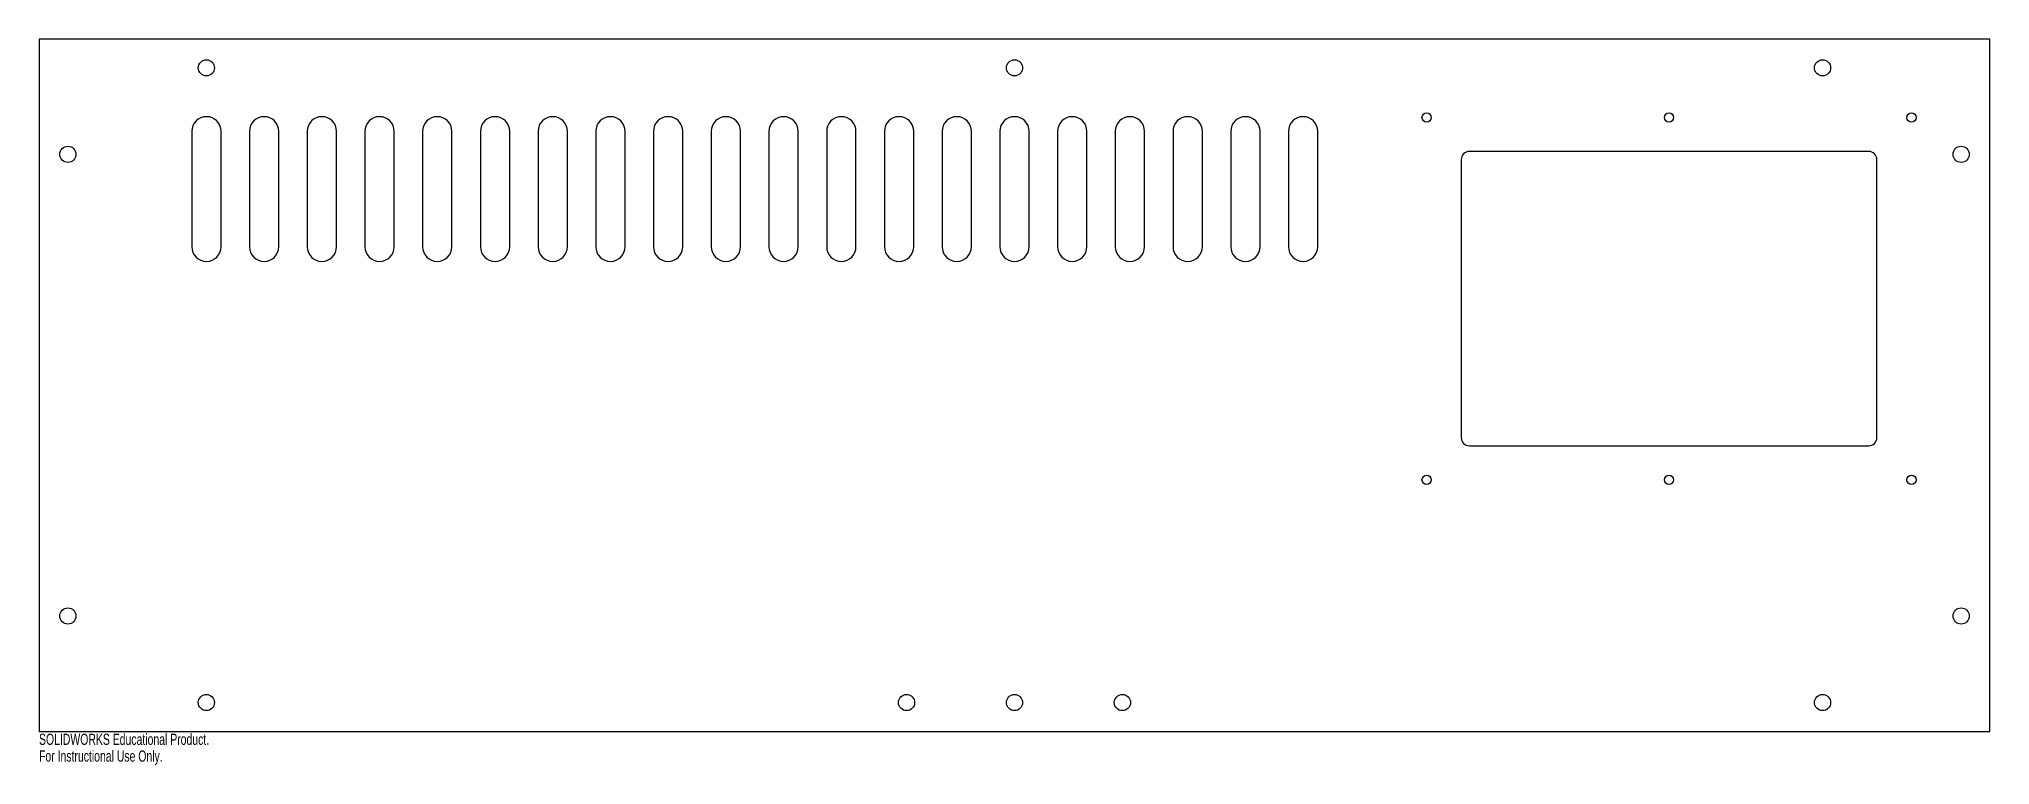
# Model space of a CAD drawing. Header units: inches. Extents: x 0 to 33.3, y -0.6 to 11.8.
import ezdxf

# ---------------------------------------------------------------- set-up
doc = ezdxf.new("R2010")
doc.units = ezdxf.units.IN
doc.header["$MEASUREMENT"] = 0
doc.styles.add('SLDTEXTSTYLE0', font='TXT', dxfattribs={"width": 0.7})

msp = doc.modelspace()

# ---------------------------------------------------------------- linework, layer by layer
at = {"color": 7, "linetype": 'Continuous', "lineweight": 25}
for p, q in [((33.268, 11.811), (0, 11.811)), ((0, 11.811), (0, 0)), ((33.268, 0), (33.268, 11.811)), ((2.604, 10.236), (2.604, 8.268)), ((3.104, 8.268), (3.104, 10.236)), ((3.589, 10.236), (3.589, 8.268)), ((4.089, 8.268), (4.089, 10.236)), ((4.573, 10.236), (4.573, 8.268)), ((5.073, 8.268), (5.073, 10.236)), ((5.557, 10.236), (5.557, 8.268)), ((6.057, 8.268), (6.057, 10.236)), ((6.541, 10.236), (6.541, 8.268)), ((7.041, 8.268), (7.041, 10.236)), ((7.526, 10.236), (7.526, 8.268)), ((8.026, 8.268), (8.026, 10.236)), ((8.51, 10.236), (8.51, 8.268)), ((9.01, 8.268), (9.01, 10.236)), ((9.494, 10.236), (9.494, 8.268)), ((9.994, 8.268), (9.994, 10.236)), ((10.478, 10.236), (10.478, 8.268)), ((10.978, 8.268), (10.978, 10.236)), ((11.463, 10.236), (11.463, 8.268)), ((11.963, 8.268), (11.963, 10.236)), ((12.447, 10.236), (12.447, 8.268)), ((12.947, 8.268), (12.947, 10.236)), ((13.431, 10.236), (13.431, 8.268)), ((13.931, 8.268), (13.931, 10.236)), ((14.415, 10.236), (14.415, 8.268)), ((14.915, 8.268), (14.915, 10.236)), ((15.4, 10.236), (15.4, 8.268)), ((15.9, 8.268), (15.9, 10.236)), ((16.384, 10.236), (16.384, 8.268)), ((16.884, 8.268), (16.884, 10.236)), ((17.368, 10.236), (17.368, 8.268)), ((17.868, 8.268), (17.868, 10.236)), ((18.352, 10.236), (18.352, 8.268)), ((18.852, 8.268), (18.852, 10.236)), ((19.337, 10.236), (19.337, 8.268)), ((19.837, 8.268), (19.837, 10.236)), ((20.321, 10.236), (20.321, 8.268)), ((20.821, 8.268), (20.821, 10.236)), ((21.305, 10.236), (21.305, 8.268)), ((21.805, 8.268), (21.805, 10.236)), ((24.252, 9.754), (24.252, 5.01)), ((31.201, 9.892), (24.39, 9.892)), ((31.339, 5.01), (31.339, 9.754)), ((24.39, 4.872), (31.201, 4.872)), ((0, 0), (33.268, 0))]:
    msp.add_line(p, q, dxfattribs=at)
for centre, radius in [((2.854, 11.319), 0.138), ((16.634, 11.319), 0.138), ((30.413, 11.319), 0.138), ((23.661, 10.472), 0.0787), ((27.795, 10.472), 0.0787), ((31.929, 10.472), 0.0787), ((0.492, 9.843), 0.138), ((32.776, 9.843), 0.138), ((23.661, 4.291), 0.0787), ((27.795, 4.291), 0.0787), ((31.929, 4.291), 0.0787), ((0.492, 1.969), 0.138), ((32.776, 1.969), 0.138), ((2.854, 0.492), 0.138), ((14.793, 0.492), 0.138), ((16.634, 0.492), 0.138), ((18.474, 0.492), 0.138), ((30.413, 0.492), 0.138)]:
    msp.add_circle(centre, radius, dxfattribs=at)
for centre, radius, start, end in [((2.854, 10.236), 0.25, 0, 180), ((3.839, 10.236), 0.25, 0, 180), ((4.823, 10.236), 0.25, 0, 180), ((5.807, 10.236), 0.25, 0, 180), ((6.791, 10.236), 0.25, 0, 180), ((7.776, 10.236), 0.25, 0, 180), ((8.76, 10.236), 0.25, 0, 180), ((9.744, 10.236), 0.25, 0, 180), ((10.728, 10.236), 0.25, 0, 180), ((11.713, 10.236), 0.25, 0, 180), ((12.697, 10.236), 0.25, 0, 180), ((13.681, 10.236), 0.25, 0, 180), ((14.665, 10.236), 0.25, 0, 180), ((15.65, 10.236), 0.25, 0, 180), ((16.634, 10.236), 0.25, 0, 180), ((17.618, 10.236), 0.25, 0, 180), ((18.602, 10.236), 0.25, 0, 180), ((19.587, 10.236), 0.25, 0, 180), ((20.571, 10.236), 0.25, 0, 180), ((21.555, 10.236), 0.25, 0, 180), ((24.39, 9.754), 0.138, 90, 180), ((31.201, 9.754), 0.138, 0, 90), ((2.854, 8.268), 0.25, 180, 0), ((3.839, 8.268), 0.25, 180, 0), ((4.823, 8.268), 0.25, 180, 0), ((5.807, 8.268), 0.25, 180, 0), ((6.791, 8.268), 0.25, 180, 0), ((7.776, 8.268), 0.25, 180, 0), ((8.76, 8.268), 0.25, 180, 0), ((9.744, 8.268), 0.25, 180, 0), ((10.728, 8.268), 0.25, 180, 0), ((11.713, 8.268), 0.25, 180, 0), ((12.697, 8.268), 0.25, 180, 0), ((13.681, 8.268), 0.25, 180, 0), ((14.665, 8.268), 0.25, 180, 0), ((15.65, 8.268), 0.25, 180, 0), ((16.634, 8.268), 0.25, 180, 0), ((17.618, 8.268), 0.25, 180, 0), ((18.602, 8.268), 0.25, 180, 0), ((19.587, 8.268), 0.25, 180, 0), ((20.571, 8.268), 0.25, 180, 0), ((21.555, 8.268), 0.25, 180, 0), ((24.39, 5.01), 0.138, 180, 270), ((31.201, 5.01), 0.138, 270, 0)]:
    msp.add_arc(centre, radius, start, end, dxfattribs=at)

# ---------------------------------------------------------------- texts
at = {"color": 7, "linetype": 'Continuous', "char_height": 0.1903, "attachment_point": 1, "style": 'SLDTEXTSTYLE0'}
for s, insert in [('SOLIDWORKS Educational Product.', (0, -0.04)), ('For Instructional Use Only.', (0, -0.326))]:
    msp.add_mtext(s, dxfattribs=dict(at, insert=insert))

doc.saveas('drawing.dxf')
